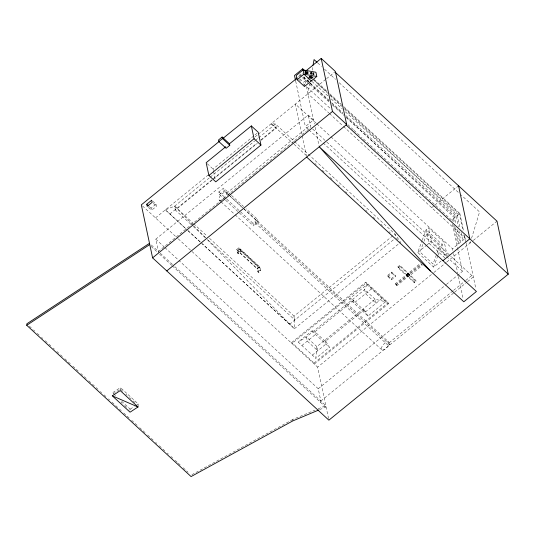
<?xml version="1.0" encoding="UTF-8"?>
<svg xmlns="http://www.w3.org/2000/svg" width="535" height="535" viewBox="0 0 535 535"><rect width="100%" height="100%" fill="white"/><g stroke="black" fill="none" stroke-linecap="round" stroke-linejoin="round"><path stroke-width="0.4" stroke-dasharray="2.67 2.01" d="M120.248 390.61L120.435 387.574L112.477 392.797L116.764 396.749M121.666 401.257L130.239 409.155L130.145 410.693L128.922 409.569M138.01 406.968L138.204 403.932L120.435 387.574M158.286 252.975L158.38 251.477L155.765 239.165L308.254 115.052L313.55 119.927L305.358 126.594L308.427 129.416M292.678 420.971L292.772 419.473L315.041 410.124M320.753 402.547L320.846 401.049L318.231 388.738L179.064 260.619M319.555 409.683L325.701 407.102L325.795 405.604L174.323 266.156M301.894 345.496L315.463 334.455L314.587 330.349L311.745 331.031L298.176 342.079L315.824 358.323L316.86 346.633L375.122 299.212L385.548 301.773L368 316.058L349.382 298.918L366.93 284.633L385.548 301.773M309.872 83.192L307.986 93.779L328.811 112.945M310.735 78.304L311.169 75.863M312.179 70.165L312.761 66.908M470.593 241.439L470.111 243.03L467.363 240.496M471.569 238.249L479.581 211.96L461.19 195.028M308.167 79.889L307.712 81.36L308.722 81.541L310.327 76.398M308.401 79.16L309.317 76.217M308.207 81.895L308.668 80.431M309.584 77.488L310.046 76.023M310.374 78.404L311.062 76.204M310.902 78.846L311.591 76.639M311.651 78.759L312.346 76.552M311.778 78.999L312.467 76.799M312.761 78.177L313.222 76.712M441.148 260.98L433.611 267.112L417.701 252.46L421.914 241.091M422.195 240.329L426.127 229.716L428.441 227.83L444.351 242.482L447.233 256.024M422.864 244.395L420.029 252.045L433.029 264.016L436.714 254.071M423.994 241.338L427.111 232.919L440.111 244.89L436.995 253.302M433.611 267.112L437.824 255.737M438.105 254.981L442.037 244.361L444.351 242.482M366.93 284.633L364.663 289.589L306.401 337.01L298.176 342.079M298.563 76.859L302.442 73.703M304.468 86.496L303.572 82.283L310.407 76.719L310.708 78.123M155.993 204.189L156.441 206.296L151.505 210.315L151.057 208.209L155.993 204.189L152.923 201.361M213.405 170.638L213.064 169.047L254.359 135.429M255.001 134.907L258.231 132.279M155.498 217.892L207.961 175.192M255.048 136.866L257.629 134.767M258.271 134.245L325.902 79.193M326.544 78.678L334.856 71.904M185.658 228.532L165.382 209.847L174.591 206.169L209.519 177.74M210.168 177.212L254.8 140.886M255.442 140.357L258.03 138.251M258.679 137.722L275.498 124.033L293.875 140.952M169.889 213.993L256.981 143.106M260.846 139.956L275.679 127.885M212.168 180.141L175.42 210.054L174.591 206.169L192.968 223.088M212.816 179.613L257.302 143.407M261.174 140.257L276.321 127.925L275.498 124.033L271.171 123.739L276 128.186M224.927 199.622L219.457 194.586L218.882 191.898L223.563 188.093L230.859 194.807M219.457 194.586L224.132 190.781L223.563 188.093M226.673 193.222L310.387 125.09M254.653 173.119L158.38 251.477L151.278 244.936M255.302 172.591L272.75 158.393M273.392 157.865L275.98 155.765M276.622 155.237L290.839 143.668M291.488 143.139L294.069 141.039M294.718 140.511L306.348 131.042M306.99 130.52L310.868 127.363L308.254 115.052M257.609 219.437L258.184 222.125L253.503 225.93L252.928 223.242L257.609 219.437L246.06 208.804M238.296 253.864L237.4 253.035L236.664 249.584L238.924 247.745L260.063 267.206L260.799 270.656L258.539 272.496L257.77 271.793L257.041 268.343L258.619 267.059L239.138 249.129L237.567 250.413L238.296 253.864L240.556 252.025L239.921 249.009L237.654 250.848L257.134 268.777L259.395 266.938L239.921 249.009M237.4 253.035L239.66 251.196L238.924 247.745M258.539 272.496L257.803 269.051L260.063 267.206M257.77 271.793L260.037 269.954L259.395 266.938M431.691 207.66L434.246 205.574M434.888 205.052L458.555 185.785M289.602 324.297L393.827 239.466M291.742 342.474L365.893 282.119L388.236 302.69L388.457 303.746L314.306 364.094L314.085 363.044L291.742 342.474L291.963 343.523L366.114 283.175L365.893 282.119M343.824 106.706L459.859 213.532L451.667 220.199L361.413 137.114M408.566 274.274L408.332 273.184L406.526 274.315L407.255 275.271L407.911 274.315L409.288 274.335L415.902 280.427L416.136 281.51L414.451 282.881L398.167 267.895L397.933 266.804L399.779 265.307L409.676 274.415L409.91 275.505L422.262 265.447M387.587 275.431L391.687 272.094L395.298 275.411L395.526 276.501L391.426 279.845L387.821 276.521L387.587 275.431L391.199 278.755L391.426 279.845M371.497 288.84L353.949 303.124L353.08 299.018L349.382 298.918M398.167 267.895L400.006 266.397L399.779 265.307M387.821 276.521L391.921 273.184L391.687 272.094M417.701 252.46L426.495 245.304M427.124 244.796L431.317 241.379L428.441 227.83M391.199 278.755L395.298 275.411M396.743 285.824L396.509 284.734L409.288 274.335L409.516 275.425L396.743 285.824L395.632 284.801L395.398 283.71L420.691 263.126M406.607 274.676L407.262 273.713L407.991 274.676L407.342 274.08M395.632 284.801L420.925 264.216L421.814 265.039M407.837 276.796L407.603 275.706L422.035 264.357M312.346 355.12L325.915 344.079L325.046 339.972L329.393 347.275L315.824 358.323M381.95 298.463L364.409 312.748L363.532 308.648L368 316.058M452.884 250.373L452.543 248.742L465.162 238.47M314.085 363.044L388.236 302.69M414.451 282.881L414.217 281.791L415.902 280.427M328.55 418.551L317.623 367.144L433.283 273.004M433.925 272.482L446.203 262.491M446.852 261.963L472.666 240.944M473.308 240.429L496.982 221.162M318.231 388.738L445.702 284.981M446.351 284.459L462.528 271.292L457.659 248.407M389.139 342.795L452.891 290.906M453.533 290.378L465.122 280.949M465.771 280.42L472.853 274.656M320.846 401.049L453.947 292.712M454.596 292.184L466.874 282.192M467.516 281.664L473.335 276.936L450.651 256.051M113.045 393.907L120.342 389.112L123.404 391.934M130.239 409.155L134.218 406.54M136.873 404.801L138.204 403.932M191.891 474.679L292.772 419.473M318.118 408.834L325.795 405.604M409.676 274.415L407.911 274.315L407.603 275.706L406.526 274.315L406.727 275.772M310.273 83.166L311.156 83.32M271.171 123.739L293.474 143.714M312.025 81.474L328.082 96.086M331.172 98.895L342.293 109.02M345.383 111.828L458.421 214.702M300.209 74.051L309.477 82.484M310.093 83.045L329.239 100.466M331.713 102.72L342.835 112.838M345.918 115.647L456.495 216.274L458.254 226.726M299.246 74.833L301.713 77.08M302.335 77.642L309.13 83.828M309.745 84.39L328.891 101.817M332.603 105.188L343.717 115.306M346.192 117.56L455.526 217.056M317.743 62.963L321.421 66.353M324.484 69.169L335.519 79.334M339.197 82.718L458.736 192.767M310.668 76.184L327.246 91.445M329.7 93.705L341.363 104.445M309.584 76.003L312.039 78.264M314.493 80.524L326.778 91.826M330.456 95.217L341.511 105.395M344.58 108.217L459.384 213.913L462.976 230.812M299.894 78.899L303.572 82.283M298.791 79.461L301.252 81.721M303.706 83.982L331.332 109.414M347.91 124.675L353.434 129.764M354.05 130.333L360.804 136.545M329.42 113.507L342.895 125.912M343.503 126.474L466.808 239.994M316.245 123.264L295.367 104.051L301.961 135.047M316.86 123.832L330.362 136.264M330.978 136.833L452.543 248.742M312.707 129.055L326.196 141.474M326.811 142.036L450.035 255.483M431.317 241.379L446.618 255.462M309.036 129.985L322.545 142.417M323.16 142.985L445.949 256.031M446.564 256.593L462.528 271.292M444.919 257.91L429.003 243.258L426.127 229.716L442.037 244.361L444.752 257.114M294.484 141.514L394.937 234.002L400.575 242.315L294.411 328.724L202.25 243.813M294.083 144.276L306.334 155.551M314.914 163.449L316.138 164.579M322.264 170.217L324.103 171.909M330.222 177.546L332.061 179.238M338.187 184.876L339.411 186.006M345.536 191.644L346.767 192.774M365.753 210.255L366.977 211.378M373.102 217.023L374.941 218.715M381.067 224.352L382.291 225.476M389.025 231.682L390.256 232.812M396.368 238.436L397.572 239.546M400.006 266.397L409.91 275.505M409.516 275.425L416.136 281.51M408.325 274.468L409.435 275.492M397.933 266.804L414.217 281.791M391.921 273.184L395.526 276.501M395.398 283.71L396.509 284.734M366.114 283.175L388.457 303.746M207.319 163.757L213.064 169.047M231.468 195.369L243.626 206.563M226.399 192.633L228.238 194.332M228.846 194.894L242.95 207.874M243.559 208.443L388.858 342.206A5.196 2.347 -47.4 0 1 384.805 349.355A5.196 2.347 -47.4 0 1 382.117 346.292A5.196 2.347 -47.4 0 1 388.858 342.206M224.132 190.781L229.609 195.817M230.217 196.378L258.184 222.125M256.272 221.804A0.776 0.348 -47.4 0 1 255.663 222.874A0.776 0.348 -47.4 0 1 255.262 222.413A0.776 0.348 -47.4 0 1 256.272 221.804L389.64 344.587A0.776 0.348 -47.4 0 1 389.032 345.657A0.776 0.348 -47.4 0 1 388.631 345.195A0.776 0.348 -47.4 0 1 389.64 344.587M255.195 222.921L388.564 345.704M218.882 191.898L226.178 198.619M226.786 199.174L252.928 223.242M225.536 200.184L253.503 225.93M219.196 200.123L220.42 201.254M221.035 201.815L234.524 214.234M235.132 214.802L381.662 349.696M239.66 251.196L240.556 252.025M260.037 269.954L260.799 270.656M236.664 249.584L257.803 269.051M311.745 331.031L329.393 347.275M193.576 223.65L207.052 236.055M209.506 238.309L294.036 316.132L294.859 320.017L207.266 239.379M175.092 209.753L192.567 225.844M193.182 226.405L206.657 238.811M165.382 209.847L187.083 229.823M187.698 230.391L289.656 324.257M188.119 230.792L201.635 243.244M153.371 203.467L156.441 206.296M149.218 206.51L151.057 208.209M148.436 207.486L151.505 210.315M142.504 205.928L177.633 238.269M178.242 238.831L317.623 367.144M155.765 239.165L164.345 247.07M164.961 247.631L178.449 260.05M160.219 253.175L173.708 265.587M151.184 246.434L157.103 251.885M159.517 254.105L171.775 265.393M172.39 265.955L325.701 407.102M125.852 394.188L127.083 395.318M129.53 397.572L130.754 398.702M133.202 400.956L135.041 402.648M120.957 402.233L122.181 403.363M124.628 405.617L126.467 407.309M29.298 326.062L32.976 329.446M33.591 330.015L34.815 331.138M37.269 333.399L39.108 335.091M41.556 337.351L42.787 338.481M45.234 340.735L48.304 343.557M48.919 344.125L50.758 345.817M53.206 348.078L54.436 349.201M56.884 351.462L59.953 354.284M60.562 354.845L62.408 356.544M64.855 358.798L70.373 363.88M72.827 366.134L78.344 371.216M80.798 373.477L86.316 378.553M88.77 380.813L91.833 383.635M92.448 384.197L95.511 387.019M96.126 387.587L97.965 389.279M100.419 391.54L101.643 392.663M104.098 394.924L105.937 396.616M108.391 398.876L109.615 400.006M112.069 402.26L115.132 405.082M115.747 405.65L118.81 408.472M119.425 409.034L121.264 410.726M123.719 412.987L129.236 418.069M131.69 420.323L137.207 425.405M139.655 427.666L145.179 432.741M147.627 435.002L150.696 437.824M151.305 438.386L153.144 440.078M155.598 442.338L156.822 443.468M159.276 445.722L162.346 448.544M162.954 449.112L164.793 450.804M167.248 453.065L168.471 454.195M170.926 456.449L172.765 458.141M175.219 460.401L177.673 462.661M178.282 463.223L180.736 465.483M183.191 467.737L188.093 472.251M303.238 76.906L308.12 81.454M310.561 83.727L328.864 100.774M331.914 103.616L342.902 113.848M346.56 117.259L454.563 217.845L455.927 224.279M309.491 76.077L327.688 93.217M330.108 95.504L341.631 106.358M344.667 109.214L457.458 215.485L460.194 228.358M174.591 206.169L193.202 225.208M193.784 225.803L206.584 238.891M207.165 239.486L294.411 328.724L294.036 316.132L394.937 234.002L395.766 237.888M459.859 213.532L463.618 231.234M464.474 235.253L466.012 242.495M466.186 243.298L475.916 289.067M463.832 234.832L464.688 238.857M461.05 232.384L462.762 240.429M456.957 229.107L459.866 242.783M453.6 218.628L454.449 222.654M455.479 227.482L458.896 243.572M452.63 219.417L453.145 221.831M453.827 225.048L457.933 244.355M452.523 224.225L457.492 247.591M453.58 253.637L457.739 273.218M458.435 276.481L463.29 299.319M304.395 76.879L305.766 83.32M306.448 86.536L314.413 124M315.108 127.256L319.261 146.797M295.695 81.133L305.358 126.594M302.135 135.863L306.294 155.438M258.619 267.059L258.713 267.493L239.138 249.129M213.572 171.441L215.438 180.228M458.93 230.745L460.829 242.001M221.35 200.284A5.196 2.347 -47.4 0 1 219.29 197.428A5.196 2.347 -47.4 0 1 224.854 192.299A5.196 2.347 -47.4 0 1 225.944 196.044M225.228 197.121A5.196 2.347 -47.4 0 1 224.352 198.151M223.362 199.06A5.196 2.347 -47.4 0 1 222.339 199.789M353.388 300.476L314.894 331.8L325.354 341.424L363.84 310.099L353.388 300.476M375.122 299.212L364.663 289.589L365.539 293.695L375.991 303.318L375.122 299.212M316.86 346.633L306.401 337.01L307.277 341.116L317.73 350.739L316.86 346.633"/><path stroke-width="0.8" d="M26.75 325.3L26.844 323.802L149.499 243.305L149.405 244.796L26.75 325.3L191.069 476.571L292.678 420.971L318.793 410.004M313.049 65.277L314.065 59.579L317.128 62.401M307.304 73.088L305.612 72.787L307.304 73.088L307.19 73.442L305.505 73.141M307.779 71.998L308.08 73.415L305.445 72.947L305.144 71.529L307.779 71.998L307.592 72.593L304.957 72.118M311.022 74.198L311.477 72.727L310.467 72.546L310.735 73.817L311.751 73.997L311.477 72.727M313.156 74.592L313.617 73.128L312.741 72.967L313.035 74.352L313.911 74.505L313.617 73.128M304.529 70.533L302.69 68.834L294.497 75.502L295.521 80.33M303.051 69.951L296.216 75.515L297.112 79.728L304.468 86.496L316.8 76.458L315.904 72.245L303.051 69.951L303.947 74.164L311.303 80.932M222.145 137.02L218.487 139.996L218.815 141.554L226.124 148.289L229.782 145.306L229.455 143.748L222.145 137.02L222.473 138.578L229.782 145.306M218.815 141.554L222.473 138.578M218.969 141.641L141.327 204.845L152.595 257.863L328.891 420.169L508.25 274.181L496.982 221.162L335.472 72.472M222.854 138.478L297.266 77.916M305.679 71.068L321.207 58.429L335.385 71.476L346.653 124.501L166.773 270.917M297.112 79.728L303.947 74.164L316.8 76.458M146.757 204.243L151.693 200.23L152.141 202.337L147.205 206.349L146.757 204.243L148.603 205.942M225.797 146.724L206.169 162.7L208.884 175.48L215.779 181.826L260.946 145.065L258.231 132.279L251.336 125.932L229.455 143.748M208.884 175.48L254.058 138.719L251.336 125.932M152.595 257.863L332.476 111.447L321.207 58.429M442.96 260.679L469.83 238.811L458.555 185.785M112.283 395.84L120.248 390.61L138.01 406.968L130.052 412.191L112.283 395.84L138.01 406.968M332.476 111.447L346.653 124.501M346.132 124.929L508.25 274.181M306.642 157.069L463.812 301.767L476.431 291.495L319.261 146.797L430.341 270.951M254.058 138.719L260.946 145.065M302.69 68.834L303.031 70.446"/></g></svg>
